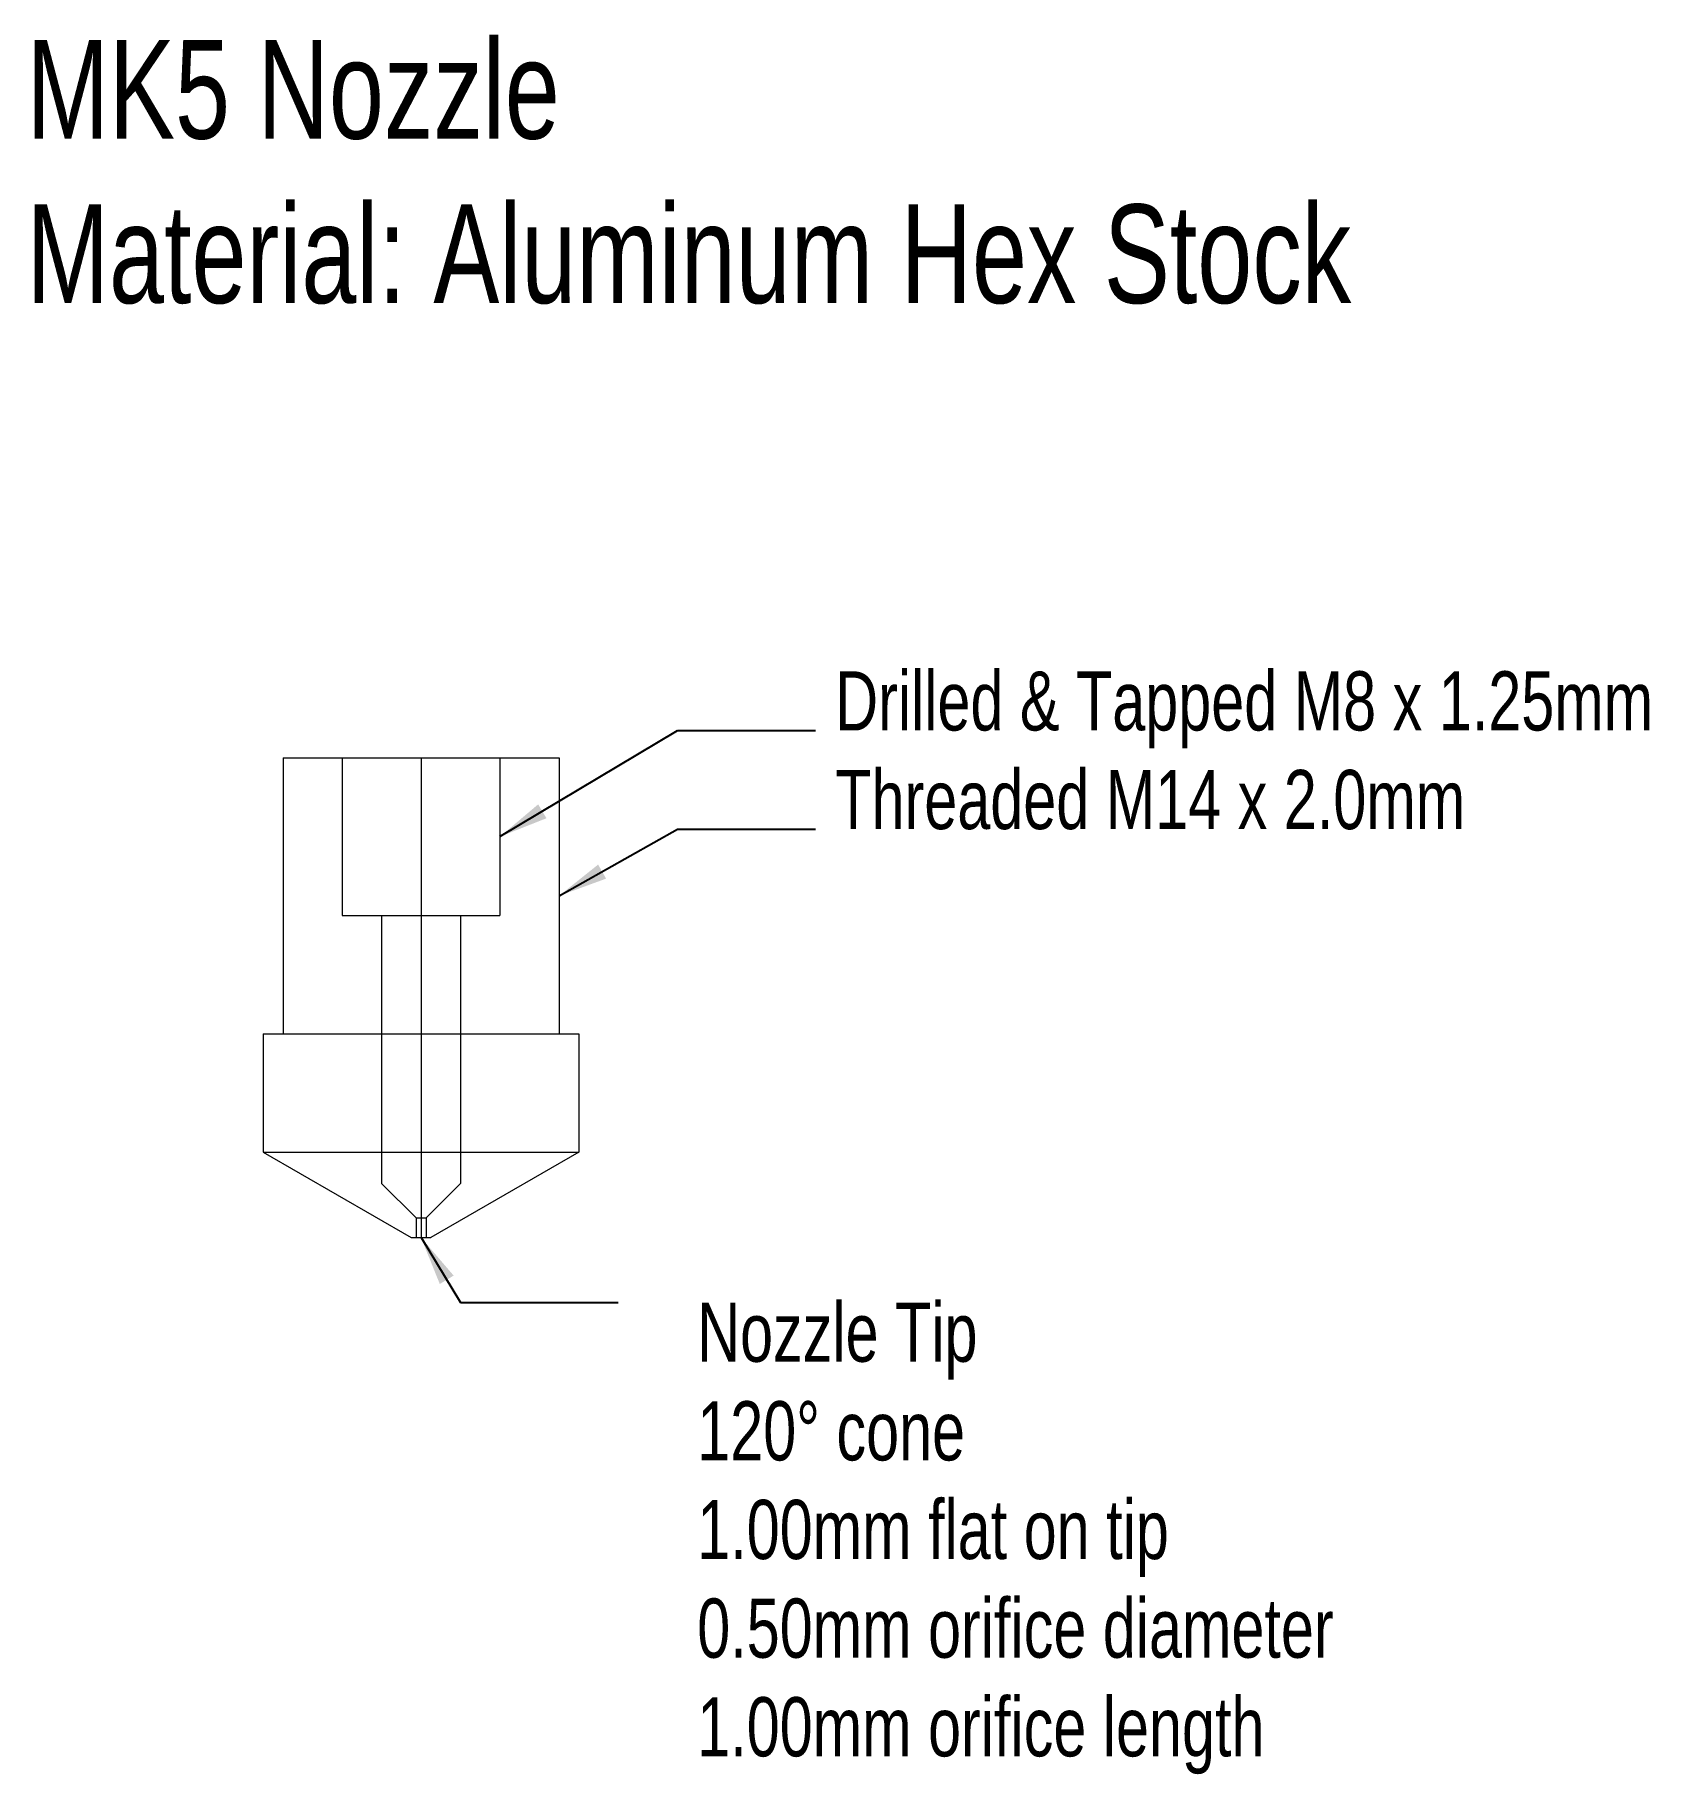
# Model space of a CAD drawing. Header units: millimetres. Extents: x -19.6 to 62.3, y -37.9 to 50.3.
import ezdxf

# ---------------------------------------------------------------- set-up
doc = ezdxf.new("R2010")
doc.units = ezdxf.units.MM
doc.layers.get('0').update_dxf_attribs({"linetype": 'CONTINUOUS', "lineweight": 0, "true_color": 0x000000})
doc.layers.add('Drawing', color=7, linetype='CONTINUOUS', lineweight=0, true_color=0x000000)
doc.styles.get("Standard").update_dxf_attribs({"font": 'txt', "width": 0.75})
doc.dimstyles.get("Standard").update_dxf_attribs({"dimtxt": 2.5, "dimasz": 2.5, "dimexe": 1.25, "dimexo": 0.625, "dimtad": 1, "dimtxsty": 'Standard', "dimcen": 2.5, "dimadec": 0, "dimazin": 0, "dimtfac": 1, "dimtmove": 0, "dimatfit": 3, "dimfxl": 1, "dimarcsym": 0})

msp = doc.modelspace()

# ---------------------------------------------------------------- linework, layer by layer
for p, q in [((-8, -6.38), (8, -6.38)), ((-8, -6.38), (-0.5, -10.71)), ((8, -6.38), (0.5, -10.71)), ((-0.25, -9.71), (-0.25, -10.71)), ((0.25, -9.71), (0.25, -10.71)), ((-0.5, -10.71), (-0.25, -10.71)), ((-0.25, -10.71), (0.25, -10.71)), ((0.25, -10.71), (0.5, -10.71))]:
    msp.add_line(p, q)
at = {"layer": 'Drawing'}
for p, q in [((-7, 13.62), (7, 13.62)), ((-7, 13.62), (-7, -0.38)), ((-4, 13.62), (-4, 5.62)), ((0, 13.62), (0, -10.71)), ((4, 13.62), (4, 5.62)), ((7, 13.62), (7, -0.38)), ((-4, 5.62), (4, 5.62)), ((-2, 5.62), (-2, -7.96)), ((2, 5.62), (2, -7.96)), ((-8, -0.38), (8, -0.38)), ((-8, -0.38), (-8, -6.38)), ((8, -0.38), (8, -6.38)), ((-0.25, -9.71), (-2, -7.96)), ((0.25, -9.71), (2, -7.96)), ((-0.25, -9.71), (0.25, -9.71))]:
    msp.add_line(p, q, dxfattribs=at)

# ---------------------------------------------------------------- texts
at = {"layer": 'Drawing', "width": 100, "attachment_point": 1}
for s, insert, char_height in [('MK5\\~Nozzle\\PMaterial:\\~Aluminum\\~Hex\\~Stock', (-20, 50), 5), ('Drilled\\~&\\~Tapped\\~M8\\~x\\~1.25mm', (21, 18), 3), ('Threaded\\~M14\\~x\\~2.0mm', (21, 13), 3), ('Nozzle\\~Tip\\P120%%d\\~cone\\P1.00mm\\~flat\\~on\\~tip\\P0.50mm\\~orifice\\~diameter\\P1.00mm\\~orifice\\~length', (14, -14), 3)]:
    msp.add_mtext(s, dxfattribs=dict(at, insert=insert, char_height=char_height))

# ---------------------------------------------------------------- leaders
at = {"layer": 'Drawing'}
for points in [[(4, 9.62), (13, 15), (20, 15)], [(7, 6.62), (13, 10), (20, 10)], [(0, -10.71), (2, -14), (10, -14)]]:
    msp.add_leader(points, dimstyle='Standard', dxfattribs=at)

doc.saveas('drawing.dxf')
